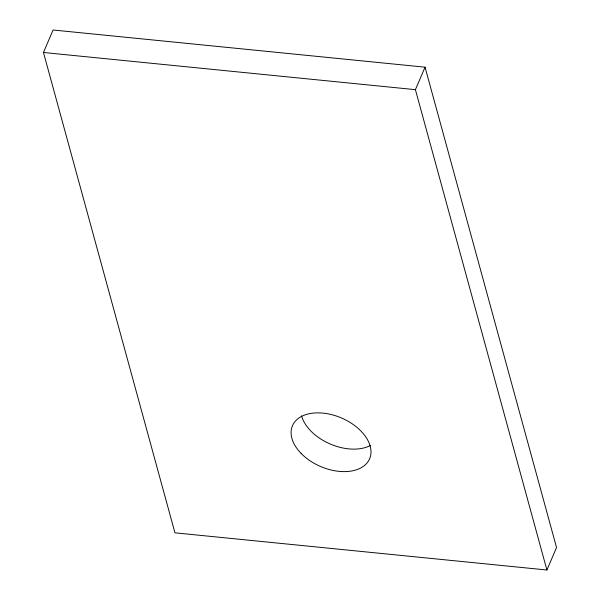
<?xml version="1.0" encoding="UTF-8"?>
<svg xmlns="http://www.w3.org/2000/svg" width="600" height="600" viewBox="0 0 600 600"><rect width="100%" height="100%" fill="white"/><g stroke="black" fill="none" stroke-linecap="round" stroke-linejoin="round"><path stroke-width="0.9" d="M43.455 52.485L53.093 30L425.048 67.177L556.545 547.515L546.908 570L174.953 532.822L43.455 52.485L415.41 89.662L546.908 570M415.41 89.662L425.048 67.177M370.455 445.447A41.97 26.415 23.2 0 1 330.233 444.015A41.97 26.415 23.2 0 1 301.53 415.845M301.118 453.412A41.97 26.415 23.2 0 0 368.933 460.185A41.97 26.415 23.2 0 0 323.077 413.13A41.97 26.415 23.2 0 0 301.118 453.412"/></g></svg>
